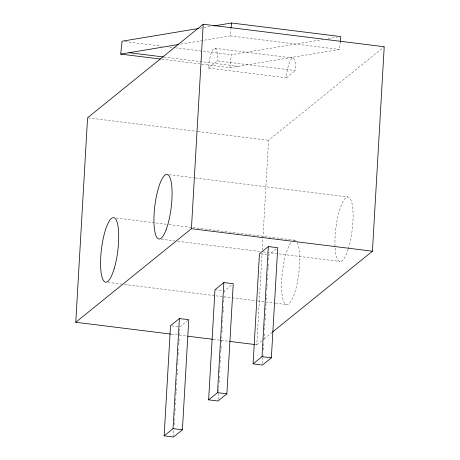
<?xml version="1.0" encoding="UTF-8"?>
<svg xmlns="http://www.w3.org/2000/svg" width="460" height="460" viewBox="0 0 460 460"><rect width="100%" height="100%" fill="white"/><g stroke="black" fill="none" stroke-linecap="round" stroke-linejoin="round"><path stroke-width="0.34" stroke-dasharray="2.3 1.72" d="M173.512 437L173.926 429.853M174.214 424.844L174.581 418.41M174.788 414.839L175.162 408.405M175.363 404.829L175.737 398.394M175.944 394.818L176.312 388.384M176.519 384.813L176.853 379.092M177.1 374.802L177.428 369.081M177.675 364.791L178.003 359.076M178.25 354.786L178.583 349.065M178.831 344.776L179.158 339.054M179.406 334.765L179.733 329.049M218.074 399.585L218.856 385.997M219.064 382.427L219.431 375.992M219.638 372.416L220.012 365.982M220.219 362.405L220.587 355.971M220.794 352.4L221.162 345.966M221.369 342.389L221.703 336.668M221.95 332.379L222.278 326.663M222.525 322.374L222.853 316.652M223.1 312.363L223.433 306.642M223.681 302.352L224.008 296.637M224.256 292.347L224.336 290.915L232.122 284.619M255.357 344.592L256.783 344.77L262.079 252.942M262.246 250.073L268.577 140.306L384.221 46.742M262.551 363.596L262.884 357.874M262.924 357.161L263.131 353.585M263.333 350.014L263.707 343.58M263.913 340.003L264.281 333.569M264.488 329.992L264.862 323.558M265.069 319.987L265.437 313.553M265.644 309.977L266.012 303.542M266.219 299.966L266.553 294.25M266.8 289.961L267.128 284.24M267.375 279.95L267.703 274.235M267.95 269.945L268.283 264.224M268.531 259.934L268.818 254.932L276.604 248.63M180.734 44.125L230.207 35.897L230.995 28.428M161.857 59.219L229.948 67.683L231.299 54.792L322.425 39.635M229.948 67.683L339.434 49.473L340.222 42.009M208.449 68.063L217.344 60.869L295.366 70.564A16.25 4.105 -82.9 0 0 291.824 58.437A16.25 4.105 -82.9 0 0 286.471 77.763L208.449 68.063A16.25 4.105 -82.9 0 1 213.802 48.737A16.25 4.105 -82.9 0 1 217.344 60.869M286.471 77.763L295.366 70.564M179.86 326.905L188.197 320.154M256.783 344.77L263.488 339.348M264.046 338.893L271.871 332.568M199.778 28.284L211.077 26.41M328.078 38.692L337.26 37.168M230.207 35.897L339.434 49.473M214.923 48.34L292.945 58.04M124.913 41.561L161.793 46.149M169.596 47.115L174.558 47.736M175.271 47.823L231.299 54.792M163.892 57.023L238.366 66.286M88.28 117.892L197.311 131.445M198.024 131.537L268.577 140.306M169.004 174.708L194.66 177.899M195.373 177.986L347.869 196.943M116.236 218.011L168.256 224.48M168.969 224.566L295.101 240.252M161.293 239.24L174.834 240.925M177.681 241.276L260.348 251.557M263.195 251.907L340.159 261.476M260.791 253.931L266.811 254.679M214.975 289.754L222.329 290.668M108.025 282.394L121.566 284.073M124.418 284.43L256.962 300.909M257.675 300.995L274.775 303.123M275.488 303.209L286.177 304.543M171.833 325.904L178.52 326.738M171.269 334.138L186.95 336.087M213.314 339.365L228.994 341.314M293.468 240.315A32.499 8.205 -82.9 0 1 296.993 242.075M297.269 242.581A32.499 8.205 -82.9 0 1 294.751 292.56A32.499 8.205 -82.9 0 1 281.721 290.979A32.499 8.205 -82.9 0 1 291.496 241.885M348.191 249.176A32.499 8.205 -82.9 0 1 334.943 241.448A32.499 8.205 -82.9 0 1 348.778 197.196A32.499 8.205 -82.9 0 1 348.398 248.503"/><path stroke-width="0.69" d="M170.556 334.052L75.779 322.27L87.567 117.8L203.216 24.236L384.221 46.742L372.433 251.206L272.429 332.114M164.151 435.838L170.499 325.737L179.394 318.544L188.755 319.706L182.407 429.801L173.512 437L164.151 435.838L173.046 428.639L182.407 429.801M173.046 428.639L179.394 318.544M75.779 322.27L191.423 228.7L203.216 24.236M208.627 399.849L214.975 289.754L223.87 282.555L233.237 283.716L226.883 393.817L217.988 401.011L208.627 399.849L217.522 392.65L226.883 393.817M217.522 392.65L223.87 282.555M253.109 363.86L259.457 253.765L268.352 246.566L277.714 247.733L271.365 357.828L262.47 365.027L253.109 363.86L262.005 356.667L271.365 357.828M262.005 356.667L268.352 246.566M160.436 59.041L120.721 54.107L122.072 41.21L198.363 28.52M231.064 27.749L231.564 23L340.791 36.581L340.291 41.331M213.906 25.938L231.564 23M120.721 54.107L178.612 44.476M129.139 52.704L163.185 56.936M191.423 228.7L372.433 251.206M187.663 336.179L212.6 339.279M229.707 341.406L254.644 344.505M114.252 268.41A32.499 8.205 -82.9 0 0 114.097 217.747A32.499 8.205 -82.9 0 0 100.556 263.522A32.499 8.205 -82.9 0 0 114.252 268.41M166.094 229.81A32.499 8.205 -82.9 0 0 168.86 175.645A32.499 8.205 -82.9 0 0 154.071 214.665A32.499 8.205 -82.9 0 0 166.094 229.81"/></g></svg>
